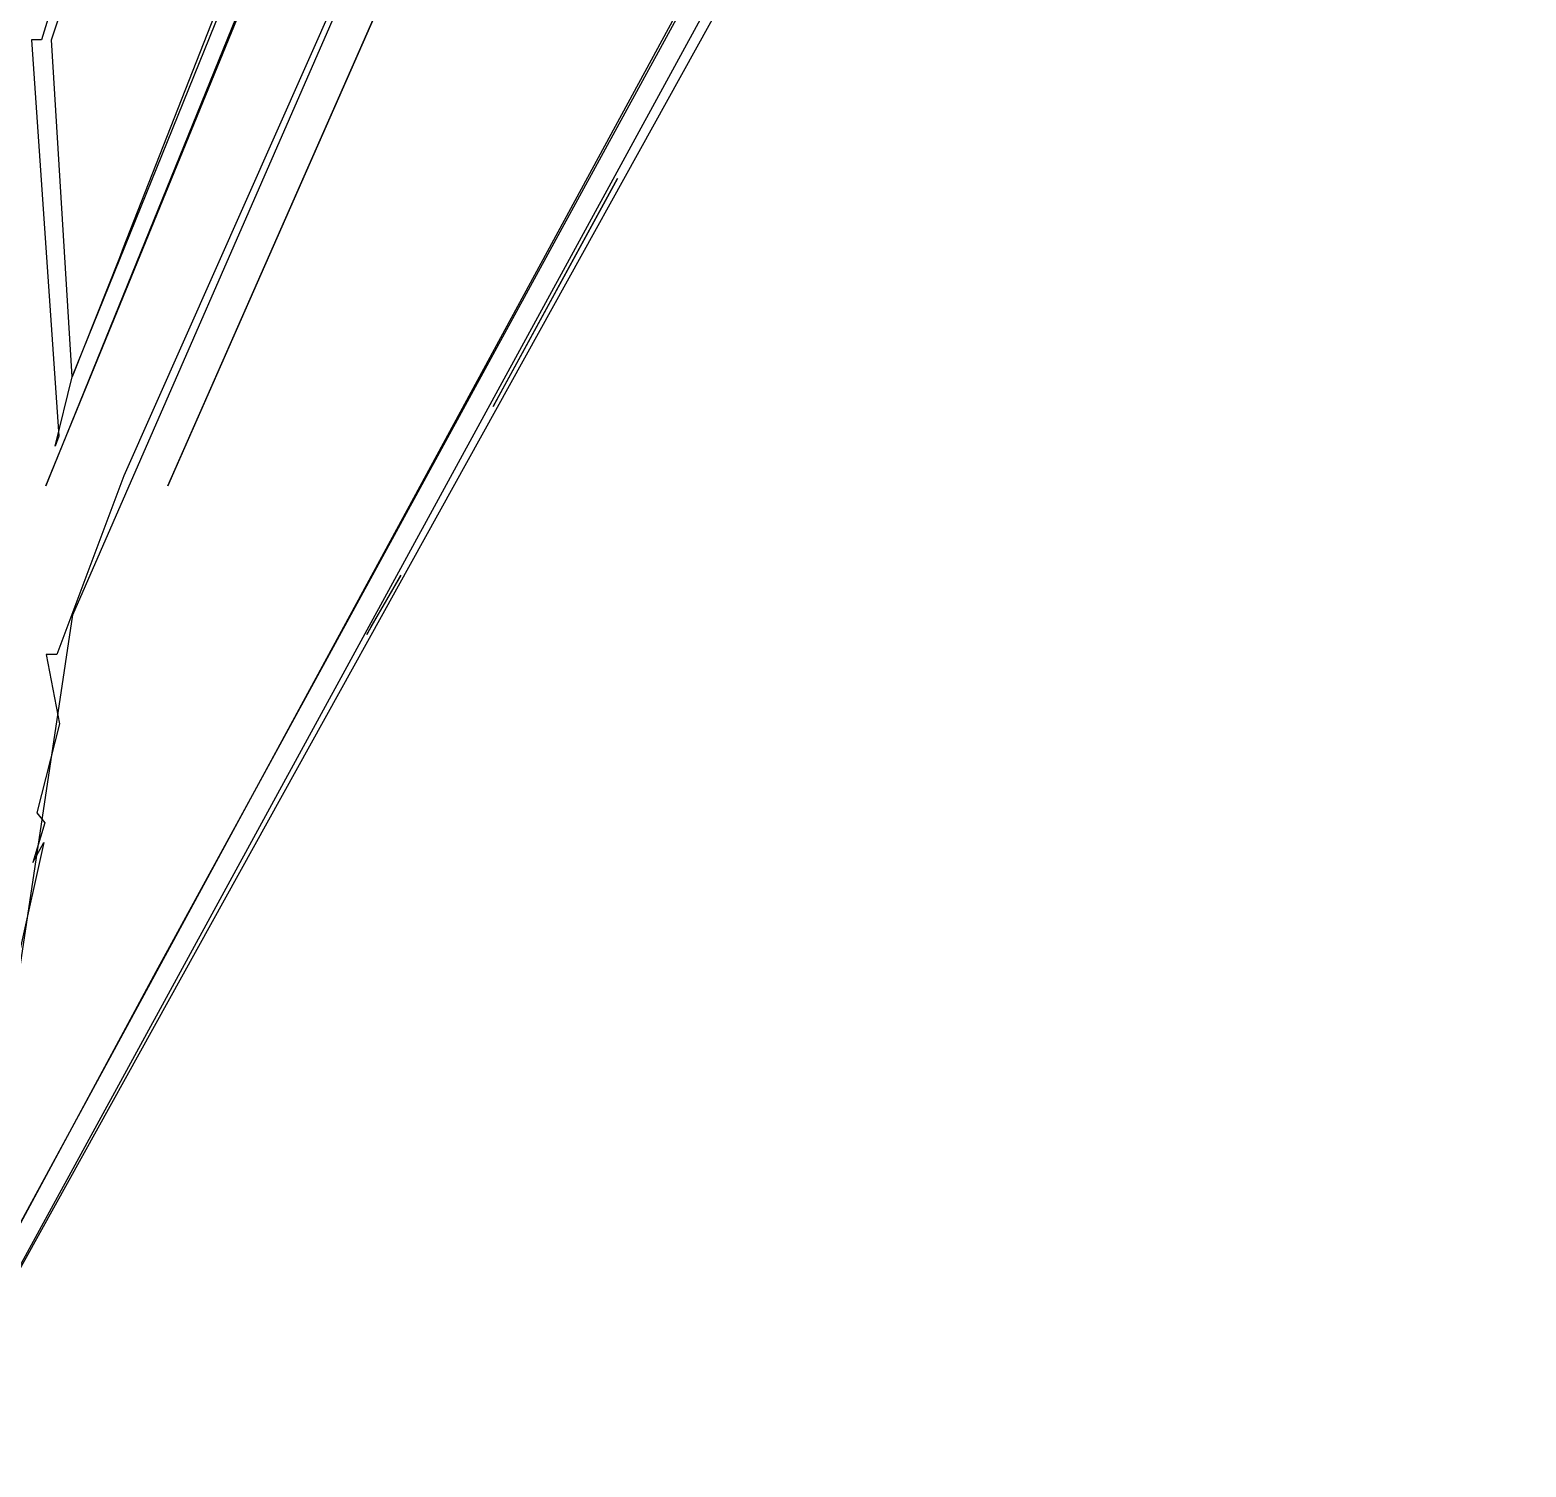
# Model space of a CAD drawing. Extents: x -11089 to 11068, y 2036 to 20000.
# Drawn here: x 3518 to 8962, y 5930 to 11159 of the extents above; entities that cross this region are included whole.
import ezdxf

# ---------------------------------------------------------------- set-up
doc = ezdxf.new("R2010")
doc.units = 0

msp = doc.modelspace()

# ---------------------------------------------------------------- linework, layer by layer
for p, q in [((8506.9444, 20000, 2097.619), (3859.5372, 9536.0577)), ((3674.825, 9031.25), (7248.2013, 17216.3462)), ((6622.1788, 17000), (3590.5078, 9536.0577)), ((3977.3481, 7733.1731), (8961.9433, 16855.7692)), ((8791.7126, 16603.3654), (3392.1201, 6651.4423)), ((3082.2571, 5930.2885), (8716.5585, 16098.5577)), ((5727.6747, 15125), (3857.7766, 10365.3846)), ((3596.4992, 11122.5962), (4904.5843, 15016.8269)), ((7550.8731, 14115.3846), (3100.9981, 5966.3462)), ((3576.9314, 9500), (5243.6294, 13574.5192)), ((3672.5793, 9896.6346), (4635.6358, 12276.4423)), ((3870.3019, 12132.2115), (3560.2928, 11122.5962)), ((4020.1823, 9500), (5019.8051, 11771.6346)), ((5019.8051, 11771.6346), (4035.4411, 9536.0577)), ((3560.2928, 11122.5962), (3524.0865, 11122.5962)), ((3524.0865, 11122.5962), (3623.8059, 9680.2885)), ((3672.5793, 9896.6346), (3596.4992, 11122.5962)), ((5204.3687, 9788.4615), (5656.8296, 10617.7885)), ((5656.8296, 10617.7885), (5223.54, 9824.5192)), ((3857.7766, 10365.3846), (3844.3567, 10329.3269)), ((3844.3567, 10329.3269), (3672.5793, 9896.6346)), ((3610.3077, 9644.2308), (3672.5793, 9896.6346)), ((5223.54, 9824.5192), (5204.3687, 9788.4615)), ((3623.8059, 9680.2885), (3610.3077, 9644.2308)), ((3590.5078, 9536.0577), (3576.9314, 9500)), ((3859.5372, 9536.0577), (3616.1374, 8887.0192)), ((4035.4411, 9536.0577), (4020.1823, 9500)), ((4743.9862, 8959.1346), (4868.5005, 9175.4808)), ((4868.5005, 9175.4808), (4763.0793, 8995.1923)), ((3301.4542, 6543.2692), (3674.825, 9031.25)), ((4763.0793, 8995.1923), (4743.9862, 8959.1346)), ((3616.1374, 8887.0192), (3577.5653, 8887.0192)), ((3577.5653, 8887.0192), (3625.8639, 8634.6154)), ((3625.8639, 8634.6154), (3543.6933, 8310.0962)), ((3543.6933, 8310.0962), (3573.2067, 8274.0385)), ((3573.2067, 8274.0385), (3528.5624, 8129.8077)), ((3568.7621, 8201.9231), (3480.8741, 7805.2885)), ((3528.5624, 8129.8077), (3568.7621, 8201.9231)), ((3103.0273, 6110.5769), (3977.3481, 7733.1731))]:
    msp.add_line(p, q)

doc.saveas('drawing.dxf')
